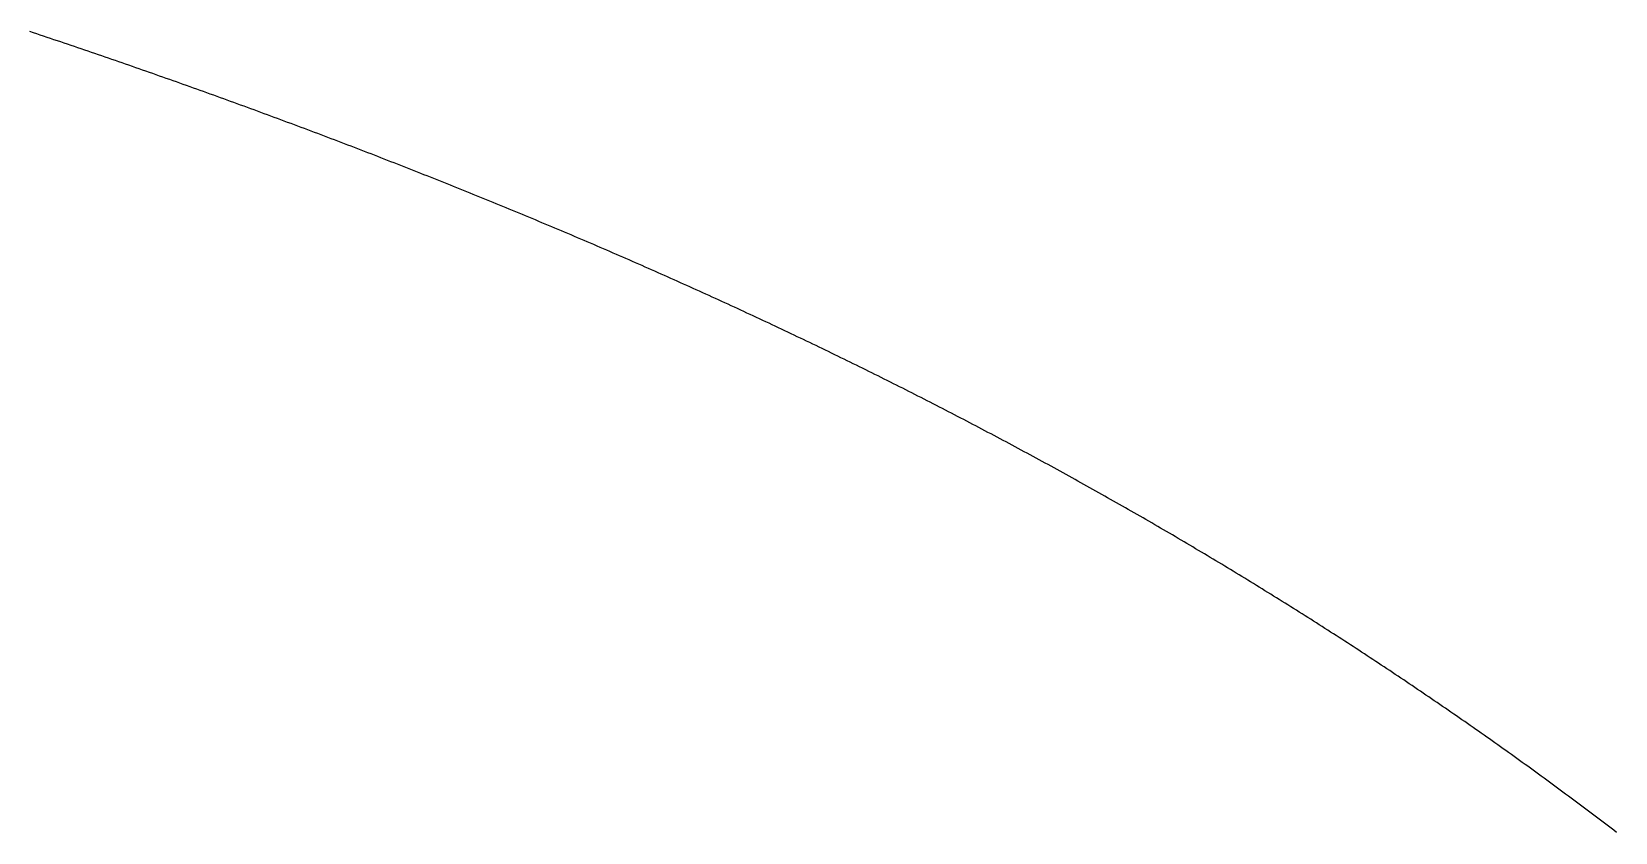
# Model space of a CAD drawing. Header units: millimetres. Extents: x 88 to 97873, y 32 to 55088.
# Drawn here: x 49169.656 to 49174.177, y 5240.835 to 5243.122 of the extents above; entities that cross this region are included whole.
import ezdxf

# ---------------------------------------------------------------- set-up
doc = ezdxf.new("R2010")
doc.units = ezdxf.units.MM
doc.header["$LTSCALE"] = 0.3

msp = doc.modelspace()

# ---------------------------------------------------------------- linework, layer by layer
for p, q in [((49169.6606, 5243.1192), (49169.6508, 5243.1225)), ((49169.6704, 5243.116), (49169.6606, 5243.1192)), ((49169.6801, 5243.1127), (49169.6704, 5243.116)), ((49169.6899, 5243.1094), (49169.6801, 5243.1127)), ((49169.6997, 5243.1061), (49169.6899, 5243.1094)), ((49169.7095, 5243.1028), (49169.6997, 5243.1061)), ((49169.7192, 5243.0996), (49169.7095, 5243.1028)), ((49169.729, 5243.0963), (49169.7192, 5243.0996)), ((49169.7388, 5243.093), (49169.729, 5243.0963)), ((49169.7485, 5243.0897), (49169.7388, 5243.093)), ((49169.7583, 5243.0864), (49169.7485, 5243.0897)), ((49169.768, 5243.0831), (49169.7583, 5243.0864)), ((49169.7778, 5243.0798), (49169.768, 5243.0831)), ((49169.7876, 5243.0764), (49169.7778, 5243.0798)), ((49169.7973, 5243.0731), (49169.7876, 5243.0764)), ((49169.8071, 5243.0698), (49169.7973, 5243.0731)), ((49169.8168, 5243.0665), (49169.8071, 5243.0698)), ((49169.8265, 5243.0631), (49169.8168, 5243.0665)), ((49169.8363, 5243.0598), (49169.8265, 5243.0631)), ((49169.846, 5243.0565), (49169.8363, 5243.0598)), ((49169.8557, 5243.0531), (49169.846, 5243.0565)), ((49169.8655, 5243.0498), (49169.8557, 5243.0531)), ((49169.8752, 5243.0464), (49169.8655, 5243.0498)), ((49169.8849, 5243.0431), (49169.8752, 5243.0464)), ((49169.8946, 5243.0397), (49169.8849, 5243.0431)), ((49169.9044, 5243.0364), (49169.8946, 5243.0397)), ((49169.9141, 5243.033), (49169.9044, 5243.0364)), ((49169.9238, 5243.0296), (49169.9141, 5243.033)), ((49169.9335, 5243.0263), (49169.9238, 5243.0296)), ((49169.9432, 5243.0229), (49169.9335, 5243.0263)), ((49169.9529, 5243.0195), (49169.9432, 5243.0229)), ((49169.9626, 5243.0161), (49169.9529, 5243.0195)), ((49169.9723, 5243.0127), (49169.9626, 5243.0161)), ((49169.982, 5243.0093), (49169.9723, 5243.0127)), ((49169.9917, 5243.006), (49169.982, 5243.0093)), ((49170.0014, 5243.0026), (49169.9917, 5243.006)), ((49170.0111, 5242.9992), (49170.0014, 5243.0026)), ((49170.0208, 5242.9957), (49170.0111, 5242.9992)), ((49170.0304, 5242.9923), (49170.0208, 5242.9957)), ((49170.0401, 5242.9889), (49170.0304, 5242.9923)), ((49170.0498, 5242.9855), (49170.0401, 5242.9889)), ((49170.0595, 5242.9821), (49170.0498, 5242.9855)), ((49170.0691, 5242.9787), (49170.0595, 5242.9821)), ((49170.0788, 5242.9752), (49170.0691, 5242.9787)), ((49170.0885, 5242.9718), (49170.0788, 5242.9752)), ((49170.0981, 5242.9683), (49170.0885, 5242.9718)), ((49170.1078, 5242.9649), (49170.0981, 5242.9683)), ((49170.1174, 5242.9615), (49170.1078, 5242.9649)), ((49170.1271, 5242.958), (49170.1174, 5242.9615)), ((49170.1367, 5242.9546), (49170.1271, 5242.958)), ((49170.1464, 5242.9511), (49170.1367, 5242.9546)), ((49170.156, 5242.9476), (49170.1464, 5242.9511)), ((49170.1657, 5242.9442), (49170.156, 5242.9476)), ((49170.1753, 5242.9407), (49170.1657, 5242.9442)), ((49170.1849, 5242.9372), (49170.1753, 5242.9407)), ((49170.1946, 5242.9338), (49170.1849, 5242.9372)), ((49170.2042, 5242.9303), (49170.1946, 5242.9338)), ((49170.2138, 5242.9268), (49170.2042, 5242.9303)), ((49170.2234, 5242.9233), (49170.2138, 5242.9268)), ((49170.2331, 5242.9198), (49170.2234, 5242.9233)), ((49170.2427, 5242.9163), (49170.2331, 5242.9198)), ((49170.2523, 5242.9128), (49170.2427, 5242.9163)), ((49170.2619, 5242.9093), (49170.2523, 5242.9128)), ((49170.2715, 5242.9058), (49170.2619, 5242.9093)), ((49170.2811, 5242.9023), (49170.2715, 5242.9058)), ((49170.2907, 5242.8988), (49170.2811, 5242.9023)), ((49170.3003, 5242.8952), (49170.2907, 5242.8988)), ((49170.3099, 5242.8917), (49170.3003, 5242.8952)), ((49170.3195, 5242.8882), (49170.3099, 5242.8917)), ((49170.329, 5242.8846), (49170.3195, 5242.8882)), ((49170.3386, 5242.8811), (49170.329, 5242.8846)), ((49170.3482, 5242.8776), (49170.3386, 5242.8811)), ((49170.3578, 5242.874), (49170.3482, 5242.8776)), ((49170.3674, 5242.8705), (49170.3578, 5242.874)), ((49170.3769, 5242.8669), (49170.3674, 5242.8705)), ((49170.3865, 5242.8634), (49170.3769, 5242.8669)), ((49170.3961, 5242.8598), (49170.3865, 5242.8634)), ((49170.4056, 5242.8562), (49170.3961, 5242.8598)), ((49170.4152, 5242.8527), (49170.4056, 5242.8562)), ((49170.4247, 5242.8491), (49170.4152, 5242.8527)), ((49170.4343, 5242.8455), (49170.4247, 5242.8491)), ((49170.4438, 5242.8419), (49170.4343, 5242.8455)), ((49170.4534, 5242.8383), (49170.4438, 5242.8419)), ((49170.4629, 5242.8347), (49170.4534, 5242.8383)), ((49170.4724, 5242.8311), (49170.4629, 5242.8347)), ((49170.482, 5242.8275), (49170.4724, 5242.8311)), ((49170.4915, 5242.8239), (49170.482, 5242.8275)), ((49170.501, 5242.8203), (49170.4915, 5242.8239)), ((49170.5105, 5242.8167), (49170.501, 5242.8203)), ((49170.5201, 5242.8131), (49170.5105, 5242.8167)), ((49170.5296, 5242.8095), (49170.5201, 5242.8131)), ((49170.5391, 5242.8059), (49170.5296, 5242.8095)), ((49170.5486, 5242.8022), (49170.5391, 5242.8059)), ((49170.5581, 5242.7986), (49170.5486, 5242.8022)), ((49170.5676, 5242.795), (49170.5581, 5242.7986)), ((49170.5771, 5242.7913), (49170.5676, 5242.795)), ((49170.5866, 5242.7877), (49170.5771, 5242.7913)), ((49170.5961, 5242.784), (49170.5866, 5242.7877)), ((49170.6056, 5242.7804), (49170.5961, 5242.784)), ((49170.6151, 5242.7767), (49170.6056, 5242.7804)), ((49170.6245, 5242.7731), (49170.6151, 5242.7767)), ((49170.634, 5242.7694), (49170.6245, 5242.7731)), ((49170.6435, 5242.7657), (49170.634, 5242.7694)), ((49170.653, 5242.762), (49170.6435, 5242.7657)), ((49170.6624, 5242.7584), (49170.653, 5242.762)), ((49170.6719, 5242.7547), (49170.6624, 5242.7584)), ((49170.6813, 5242.751), (49170.6719, 5242.7547)), ((49170.6908, 5242.7473), (49170.6813, 5242.751)), ((49170.7003, 5242.7436), (49170.6908, 5242.7473)), ((49170.7097, 5242.7399), (49170.7003, 5242.7436)), ((49170.7191, 5242.7362), (49170.7097, 5242.7399)), ((49170.7286, 5242.7325), (49170.7191, 5242.7362)), ((49170.738, 5242.7288), (49170.7286, 5242.7325)), ((49170.7475, 5242.7251), (49170.738, 5242.7288)), ((49170.7569, 5242.7214), (49170.7475, 5242.7251)), ((49170.7663, 5242.7176), (49170.7569, 5242.7214)), ((49170.7757, 5242.7139), (49170.7663, 5242.7176)), ((49170.7852, 5242.7102), (49170.7757, 5242.7139)), ((49170.7946, 5242.7064), (49170.7852, 5242.7102)), ((49170.804, 5242.7027), (49170.7946, 5242.7064)), ((49170.8134, 5242.6989), (49170.804, 5242.7027)), ((49170.8228, 5242.6952), (49170.8134, 5242.6989)), ((49170.8322, 5242.6914), (49170.8228, 5242.6952)), ((49170.8416, 5242.6877), (49170.8322, 5242.6914)), ((49170.851, 5242.6839), (49170.8416, 5242.6877)), ((49170.8604, 5242.6801), (49170.851, 5242.6839)), ((49170.8698, 5242.6764), (49170.8604, 5242.6801)), ((49170.8792, 5242.6726), (49170.8698, 5242.6764)), ((49170.8885, 5242.6688), (49170.8792, 5242.6726)), ((49170.8979, 5242.665), (49170.8885, 5242.6688)), ((49170.9073, 5242.6612), (49170.8979, 5242.665)), ((49170.9166, 5242.6574), (49170.9073, 5242.6612)), ((49170.926, 5242.6536), (49170.9166, 5242.6574)), ((49170.9354, 5242.6498), (49170.926, 5242.6536)), ((49170.9447, 5242.646), (49170.9354, 5242.6498)), ((49170.9541, 5242.6422), (49170.9447, 5242.646)), ((49170.9634, 5242.6384), (49170.9541, 5242.6422)), ((49170.9728, 5242.6346), (49170.9634, 5242.6384)), ((49170.9821, 5242.6308), (49170.9728, 5242.6346)), ((49170.9914, 5242.6269), (49170.9821, 5242.6308)), ((49171.0008, 5242.6231), (49170.9914, 5242.6269)), ((49171.0101, 5242.6193), (49171.0008, 5242.6231)), ((49171.0194, 5242.6154), (49171.0101, 5242.6193)), ((49171.0287, 5242.6116), (49171.0194, 5242.6154)), ((49171.0381, 5242.6077), (49171.0287, 5242.6116)), ((49171.0474, 5242.6039), (49171.0381, 5242.6077)), ((49171.0567, 5242.6), (49171.0474, 5242.6039)), ((49171.066, 5242.5961), (49171.0567, 5242.6)), ((49171.0753, 5242.5923), (49171.066, 5242.5961)), ((49171.0846, 5242.5884), (49171.0753, 5242.5923)), ((49171.0939, 5242.5845), (49171.0846, 5242.5884)), ((49171.1032, 5242.5806), (49171.0939, 5242.5845)), ((49171.1125, 5242.5768), (49171.1032, 5242.5806)), ((49171.1217, 5242.5729), (49171.1125, 5242.5768)), ((49171.131, 5242.569), (49171.1217, 5242.5729)), ((49171.1403, 5242.5651), (49171.131, 5242.569)), ((49171.1495, 5242.5612), (49171.1403, 5242.5651)), ((49171.1588, 5242.5573), (49171.1495, 5242.5612)), ((49171.1681, 5242.5534), (49171.1588, 5242.5573)), ((49171.1773, 5242.5494), (49171.1681, 5242.5534)), ((49171.1866, 5242.5455), (49171.1773, 5242.5494)), ((49171.1958, 5242.5416), (49171.1866, 5242.5455)), ((49171.2051, 5242.5377), (49171.1958, 5242.5416)), ((49171.2143, 5242.5337), (49171.2051, 5242.5377)), ((49171.2236, 5242.5298), (49171.2143, 5242.5337)), ((49171.2328, 5242.5258), (49171.2236, 5242.5298)), ((49171.242, 5242.5219), (49171.2328, 5242.5258)), ((49171.2512, 5242.5179), (49171.242, 5242.5219)), ((49171.2605, 5242.514), (49171.2512, 5242.5179)), ((49171.2697, 5242.51), (49171.2605, 5242.514)), ((49171.2789, 5242.5061), (49171.2697, 5242.51)), ((49171.2881, 5242.5021), (49171.2789, 5242.5061)), ((49171.2973, 5242.4981), (49171.2881, 5242.5021)), ((49171.3065, 5242.4941), (49171.2973, 5242.4981)), ((49171.3157, 5242.4901), (49171.3065, 5242.4941)), ((49171.3249, 5242.4862), (49171.3157, 5242.4901)), ((49171.3341, 5242.4822), (49171.3249, 5242.4862)), ((49171.3432, 5242.4782), (49171.3341, 5242.4822)), ((49171.3524, 5242.4742), (49171.3432, 5242.4782)), ((49171.3616, 5242.4702), (49171.3524, 5242.4742)), ((49171.3708, 5242.4661), (49171.3616, 5242.4702)), ((49171.3799, 5242.4621), (49171.3708, 5242.4661)), ((49171.3891, 5242.4581), (49171.3799, 5242.4621)), ((49171.3982, 5242.4541), (49171.3891, 5242.4581)), ((49171.4074, 5242.45), (49171.3982, 5242.4541)), ((49171.4165, 5242.446), (49171.4074, 5242.45)), ((49171.4257, 5242.442), (49171.4165, 5242.446)), ((49171.4348, 5242.4379), (49171.4257, 5242.442)), ((49171.444, 5242.4339), (49171.4348, 5242.4379)), ((49171.4531, 5242.4298), (49171.444, 5242.4339)), ((49171.4622, 5242.4258), (49171.4531, 5242.4298)), ((49171.4713, 5242.4217), (49171.4622, 5242.4258)), ((49171.4805, 5242.4176), (49171.4713, 5242.4217)), ((49171.4896, 5242.4136), (49171.4805, 5242.4176)), ((49171.4987, 5242.4095), (49171.4896, 5242.4136)), ((49171.5078, 5242.4054), (49171.4987, 5242.4095)), ((49171.5169, 5242.4013), (49171.5078, 5242.4054)), ((49171.526, 5242.3972), (49171.5169, 5242.4013)), ((49171.5351, 5242.3931), (49171.526, 5242.3972)), ((49171.5442, 5242.389), (49171.5351, 5242.3931)), ((49171.5532, 5242.3849), (49171.5442, 5242.389)), ((49171.5623, 5242.3808), (49171.5532, 5242.3849)), ((49171.5714, 5242.3767), (49171.5623, 5242.3808)), ((49171.5805, 5242.3726), (49171.5714, 5242.3767)), ((49171.5895, 5242.3685), (49171.5805, 5242.3726)), ((49171.5986, 5242.3644), (49171.5895, 5242.3685)), ((49171.6076, 5242.3602), (49171.5986, 5242.3644)), ((49171.6167, 5242.3561), (49171.6076, 5242.3602)), ((49171.6257, 5242.3519), (49171.6167, 5242.3561)), ((49171.6348, 5242.3478), (49171.6257, 5242.3519)), ((49171.6438, 5242.3436), (49171.6348, 5242.3478)), ((49171.6528, 5242.3395), (49171.6438, 5242.3436)), ((49171.6619, 5242.3353), (49171.6528, 5242.3395)), ((49171.6709, 5242.3312), (49171.6619, 5242.3353)), ((49171.6799, 5242.327), (49171.6709, 5242.3312)), ((49171.6889, 5242.3228), (49171.6799, 5242.327)), ((49171.6979, 5242.3186), (49171.6889, 5242.3228)), ((49171.7069, 5242.3145), (49171.6979, 5242.3186)), ((49171.7159, 5242.3103), (49171.7069, 5242.3145)), ((49171.7249, 5242.3061), (49171.7159, 5242.3103)), ((49171.7339, 5242.3019), (49171.7249, 5242.3061)), ((49171.7429, 5242.2977), (49171.7339, 5242.3019)), ((49171.7519, 5242.2935), (49171.7429, 5242.2977)), ((49171.7609, 5242.2893), (49171.7519, 5242.2935)), ((49171.7698, 5242.285), (49171.7609, 5242.2893)), ((49171.7788, 5242.2808), (49171.7698, 5242.285)), ((49171.7878, 5242.2766), (49171.7788, 5242.2808)), ((49171.7967, 5242.2724), (49171.7878, 5242.2766)), ((49171.8057, 5242.2681), (49171.7967, 5242.2724)), ((49171.8146, 5242.2639), (49171.8057, 5242.2681)), ((49171.8236, 5242.2596), (49171.8146, 5242.2639)), ((49171.8325, 5242.2554), (49171.8236, 5242.2596)), ((49171.8415, 5242.2511), (49171.8325, 5242.2554)), ((49171.8504, 5242.2469), (49171.8415, 5242.2511)), ((49171.8593, 5242.2426), (49171.8504, 5242.2469)), ((49171.8682, 5242.2383), (49171.8593, 5242.2426)), ((49171.8771, 5242.2341), (49171.8682, 5242.2383)), ((49171.8861, 5242.2298), (49171.8771, 5242.2341)), ((49171.895, 5242.2255), (49171.8861, 5242.2298)), ((49171.9039, 5242.2212), (49171.895, 5242.2255)), ((49171.9128, 5242.2169), (49171.9039, 5242.2212)), ((49171.9216, 5242.2126), (49171.9128, 5242.2169)), ((49171.9305, 5242.2083), (49171.9216, 5242.2126)), ((49171.9394, 5242.204), (49171.9305, 5242.2083)), ((49171.9483, 5242.1997), (49171.9394, 5242.204)), ((49171.9572, 5242.1954), (49171.9483, 5242.1997)), ((49171.966, 5242.1911), (49171.9572, 5242.1954)), ((49171.9749, 5242.1867), (49171.966, 5242.1911)), ((49171.9838, 5242.1824), (49171.9749, 5242.1867)), ((49171.9926, 5242.1781), (49171.9838, 5242.1824)), ((49172.0015, 5242.1737), (49171.9926, 5242.1781)), ((49172.0103, 5242.1694), (49172.0015, 5242.1737)), ((49172.0191, 5242.165), (49172.0103, 5242.1694)), ((49172.028, 5242.1607), (49172.0191, 5242.165)), ((49172.0368, 5242.1563), (49172.028, 5242.1607)), ((49172.0456, 5242.1519), (49172.0368, 5242.1563)), ((49172.0544, 5242.1476), (49172.0456, 5242.1519)), ((49172.0633, 5242.1432), (49172.0544, 5242.1476)), ((49172.0721, 5242.1388), (49172.0633, 5242.1432)), ((49172.0809, 5242.1344), (49172.0721, 5242.1388)), ((49172.0897, 5242.13), (49172.0809, 5242.1344)), ((49172.0985, 5242.1256), (49172.0897, 5242.13)), ((49172.1073, 5242.1212), (49172.0985, 5242.1256)), ((49172.116, 5242.1168), (49172.1073, 5242.1212)), ((49172.1248, 5242.1124), (49172.116, 5242.1168)), ((49172.1336, 5242.108), (49172.1248, 5242.1124)), ((49172.1424, 5242.1036), (49172.1336, 5242.108)), ((49172.1511, 5242.0992), (49172.1424, 5242.1036)), ((49172.1599, 5242.0947), (49172.1511, 5242.0992)), ((49172.1687, 5242.0903), (49172.1599, 5242.0947)), ((49172.1774, 5242.0859), (49172.1687, 5242.0903)), ((49172.1861, 5242.0814), (49172.1774, 5242.0859)), ((49172.1949, 5242.077), (49172.1861, 5242.0814)), ((49172.2036, 5242.0725), (49172.1949, 5242.077)), ((49172.2124, 5242.068), (49172.2036, 5242.0725)), ((49172.2211, 5242.0636), (49172.2124, 5242.068)), ((49172.2298, 5242.0591), (49172.2211, 5242.0636)), ((49172.2385, 5242.0546), (49172.2298, 5242.0591)), ((49172.2472, 5242.0502), (49172.2385, 5242.0546)), ((49172.256, 5242.0457), (49172.2472, 5242.0502)), ((49172.2647, 5242.0412), (49172.256, 5242.0457)), ((49172.2734, 5242.0367), (49172.2647, 5242.0412)), ((49172.282, 5242.0322), (49172.2734, 5242.0367)), ((49172.2907, 5242.0277), (49172.282, 5242.0322)), ((49172.2994, 5242.0232), (49172.2907, 5242.0277)), ((49172.3081, 5242.0186), (49172.2994, 5242.0232)), ((49172.3168, 5242.0141), (49172.3081, 5242.0186)), ((49172.3254, 5242.0096), (49172.3168, 5242.0141)), ((49172.3341, 5242.0051), (49172.3254, 5242.0096)), ((49172.3428, 5242.0005), (49172.3341, 5242.0051)), ((49172.3514, 5241.996), (49172.3428, 5242.0005)), ((49172.3601, 5241.9914), (49172.3514, 5241.996)), ((49172.3687, 5241.9869), (49172.3601, 5241.9914)), ((49172.3774, 5241.9823), (49172.3687, 5241.9869)), ((49172.386, 5241.9778), (49172.3774, 5241.9823)), ((49172.3946, 5241.9732), (49172.386, 5241.9778)), ((49172.4033, 5241.9686), (49172.3946, 5241.9732)), ((49172.4119, 5241.9641), (49172.4033, 5241.9686)), ((49172.4205, 5241.9595), (49172.4119, 5241.9641)), ((49172.4291, 5241.9549), (49172.4205, 5241.9595)), ((49172.4377, 5241.9503), (49172.4291, 5241.9549)), ((49172.4463, 5241.9457), (49172.4377, 5241.9503)), ((49172.4549, 5241.9411), (49172.4463, 5241.9457)), ((49172.4635, 5241.9365), (49172.4549, 5241.9411)), ((49172.4721, 5241.9319), (49172.4635, 5241.9365)), ((49172.4807, 5241.9273), (49172.4721, 5241.9319)), ((49172.4893, 5241.9226), (49172.4807, 5241.9273)), ((49172.4979, 5241.918), (49172.4893, 5241.9226)), ((49172.5064, 5241.9134), (49172.4979, 5241.918)), ((49172.515, 5241.9087), (49172.5064, 5241.9134)), ((49172.5235, 5241.9041), (49172.515, 5241.9087)), ((49172.5321, 5241.8994), (49172.5235, 5241.9041)), ((49172.5407, 5241.8948), (49172.5321, 5241.8994)), ((49172.5492, 5241.8901), (49172.5407, 5241.8948)), ((49172.5577, 5241.8855), (49172.5492, 5241.8901)), ((49172.5663, 5241.8808), (49172.5577, 5241.8855)), ((49172.5748, 5241.8761), (49172.5663, 5241.8808)), ((49172.5833, 5241.8714), (49172.5748, 5241.8761)), ((49172.5919, 5241.8667), (49172.5833, 5241.8714)), ((49172.6004, 5241.8621), (49172.5919, 5241.8667)), ((49172.6089, 5241.8574), (49172.6004, 5241.8621)), ((49172.6174, 5241.8527), (49172.6089, 5241.8574)), ((49172.6259, 5241.848), (49172.6174, 5241.8527)), ((49172.6344, 5241.8432), (49172.6259, 5241.848)), ((49172.6429, 5241.8385), (49172.6344, 5241.8432)), ((49172.6514, 5241.8338), (49172.6429, 5241.8385)), ((49172.6599, 5241.8291), (49172.6514, 5241.8338)), ((49172.6684, 5241.8243), (49172.6599, 5241.8291)), ((49172.6768, 5241.8196), (49172.6684, 5241.8243)), ((49172.6853, 5241.8149), (49172.6768, 5241.8196)), ((49172.6938, 5241.8101), (49172.6853, 5241.8149)), ((49172.7022, 5241.8054), (49172.6938, 5241.8101)), ((49172.7107, 5241.8006), (49172.7022, 5241.8054)), ((49172.7191, 5241.7958), (49172.7107, 5241.8006)), ((49172.7276, 5241.7911), (49172.7191, 5241.7958)), ((49172.736, 5241.7863), (49172.7276, 5241.7911)), ((49172.7445, 5241.7815), (49172.736, 5241.7863)), ((49172.7529, 5241.7767), (49172.7445, 5241.7815)), ((49172.7613, 5241.7719), (49172.7529, 5241.7767)), ((49172.7698, 5241.7671), (49172.7613, 5241.7719)), ((49172.7782, 5241.7623), (49172.7698, 5241.7671)), ((49172.7866, 5241.7575), (49172.7782, 5241.7623)), ((49172.795, 5241.7527), (49172.7866, 5241.7575)), ((49172.8034, 5241.7479), (49172.795, 5241.7527)), ((49172.8118, 5241.7431), (49172.8034, 5241.7479)), ((49172.8202, 5241.7382), (49172.8118, 5241.7431)), ((49172.8286, 5241.7334), (49172.8202, 5241.7382)), ((49172.837, 5241.7286), (49172.8286, 5241.7334)), ((49172.8454, 5241.7237), (49172.837, 5241.7286)), ((49172.8537, 5241.7189), (49172.8454, 5241.7237)), ((49172.8621, 5241.714), (49172.8537, 5241.7189)), ((49172.8705, 5241.7092), (49172.8621, 5241.714)), ((49172.8788, 5241.7043), (49172.8705, 5241.7092)), ((49172.8872, 5241.6994), (49172.8788, 5241.7043)), ((49172.8956, 5241.6945), (49172.8872, 5241.6994)), ((49172.9039, 5241.6897), (49172.8956, 5241.6945)), ((49172.9123, 5241.6848), (49172.9039, 5241.6897)), ((49172.9206, 5241.6799), (49172.9123, 5241.6848)), ((49172.9289, 5241.675), (49172.9206, 5241.6799)), ((49172.9373, 5241.6701), (49172.9289, 5241.675)), ((49172.9456, 5241.6652), (49172.9373, 5241.6701)), ((49172.9539, 5241.6602), (49172.9456, 5241.6652)), ((49172.9622, 5241.6553), (49172.9539, 5241.6602)), ((49172.9705, 5241.6504), (49172.9622, 5241.6553)), ((49172.9788, 5241.6455), (49172.9705, 5241.6504)), ((49172.9871, 5241.6405), (49172.9788, 5241.6455)), ((49172.9954, 5241.6356), (49172.9871, 5241.6405)), ((49173.0037, 5241.6306), (49172.9954, 5241.6356)), ((49173.012, 5241.6257), (49173.0037, 5241.6306)), ((49173.0203, 5241.6207), (49173.012, 5241.6257)), ((49173.0286, 5241.6158), (49173.0203, 5241.6207)), ((49173.0369, 5241.6108), (49173.0286, 5241.6158)), ((49173.0451, 5241.6058), (49173.0369, 5241.6108)), ((49173.0534, 5241.6008), (49173.0451, 5241.6058)), ((49173.0617, 5241.5958), (49173.0534, 5241.6008)), ((49173.0699, 5241.5909), (49173.0617, 5241.5958)), ((49173.0782, 5241.5859), (49173.0699, 5241.5909)), ((49173.0864, 5241.5809), (49173.0782, 5241.5859)), ((49173.0947, 5241.5758), (49173.0864, 5241.5809)), ((49173.1029, 5241.5708), (49173.0947, 5241.5758)), ((49173.1111, 5241.5658), (49173.1029, 5241.5708)), ((49173.1194, 5241.5608), (49173.1111, 5241.5658)), ((49173.1276, 5241.5558), (49173.1194, 5241.5608)), ((49173.1358, 5241.5507), (49173.1276, 5241.5558)), ((49173.144, 5241.5457), (49173.1358, 5241.5507)), ((49173.1522, 5241.5406), (49173.144, 5241.5457)), ((49173.1604, 5241.5356), (49173.1522, 5241.5406)), ((49173.1686, 5241.5305), (49173.1604, 5241.5356)), ((49173.1768, 5241.5255), (49173.1686, 5241.5305)), ((49173.185, 5241.5204), (49173.1768, 5241.5255)), ((49173.1932, 5241.5153), (49173.185, 5241.5204)), ((49173.2014, 5241.5102), (49173.1932, 5241.5153)), ((49173.2096, 5241.5051), (49173.2014, 5241.5102)), ((49173.2177, 5241.5), (49173.2096, 5241.5051)), ((49173.2259, 5241.4949), (49173.2177, 5241.5)), ((49173.2341, 5241.4898), (49173.2259, 5241.4949)), ((49173.2422, 5241.4847), (49173.2341, 5241.4898)), ((49173.2504, 5241.4796), (49173.2422, 5241.4847)), ((49173.2585, 5241.4745), (49173.2504, 5241.4796)), ((49173.2667, 5241.4694), (49173.2585, 5241.4745)), ((49173.2748, 5241.4642), (49173.2667, 5241.4694)), ((49173.283, 5241.4591), (49173.2748, 5241.4642)), ((49173.2911, 5241.454), (49173.283, 5241.4591)), ((49173.2992, 5241.4488), (49173.2911, 5241.454)), ((49173.3073, 5241.4437), (49173.2992, 5241.4488)), ((49173.3155, 5241.4385), (49173.3073, 5241.4437)), ((49173.3236, 5241.4333), (49173.3155, 5241.4385)), ((49173.3317, 5241.4282), (49173.3236, 5241.4333)), ((49173.3398, 5241.423), (49173.3317, 5241.4282)), ((49173.3479, 5241.4178), (49173.3398, 5241.423)), ((49173.356, 5241.4126), (49173.3479, 5241.4178)), ((49173.3641, 5241.4074), (49173.356, 5241.4126)), ((49173.3722, 5241.4022), (49173.3641, 5241.4074)), ((49173.3802, 5241.397), (49173.3722, 5241.4022)), ((49173.3883, 5241.3918), (49173.3802, 5241.397)), ((49173.3964, 5241.3866), (49173.3883, 5241.3918)), ((49173.4045, 5241.3814), (49173.3964, 5241.3866)), ((49173.4125, 5241.3761), (49173.4045, 5241.3814)), ((49173.4206, 5241.3709), (49173.4125, 5241.3761)), ((49173.4286, 5241.3657), (49173.4206, 5241.3709)), ((49173.4367, 5241.3604), (49173.4286, 5241.3657)), ((49173.4447, 5241.3552), (49173.4367, 5241.3604)), ((49173.4528, 5241.3499), (49173.4447, 5241.3552)), ((49173.4608, 5241.3446), (49173.4528, 5241.3499)), ((49173.4688, 5241.3394), (49173.4608, 5241.3446)), ((49173.4769, 5241.3341), (49173.4688, 5241.3394)), ((49173.4849, 5241.3288), (49173.4769, 5241.3341)), ((49173.4929, 5241.3235), (49173.4849, 5241.3288)), ((49173.5009, 5241.3182), (49173.4929, 5241.3235)), ((49173.5089, 5241.3129), (49173.5009, 5241.3182)), ((49173.5169, 5241.3076), (49173.5089, 5241.3129)), ((49173.5249, 5241.3023), (49173.5169, 5241.3076)), ((49173.5329, 5241.297), (49173.5249, 5241.3023)), ((49173.5409, 5241.2917), (49173.5329, 5241.297)), ((49173.5489, 5241.2864), (49173.5409, 5241.2917)), ((49173.5569, 5241.281), (49173.5489, 5241.2864)), ((49173.5649, 5241.2757), (49173.5569, 5241.281)), ((49173.5728, 5241.2704), (49173.5649, 5241.2757)), ((49173.5808, 5241.265), (49173.5728, 5241.2704)), ((49173.5888, 5241.2596), (49173.5808, 5241.265)), ((49173.5967, 5241.2543), (49173.5888, 5241.2596)), ((49173.6047, 5241.2489), (49173.5967, 5241.2543)), ((49173.6126, 5241.2435), (49173.6047, 5241.2489)), ((49173.6206, 5241.2382), (49173.6126, 5241.2435)), ((49173.6285, 5241.2328), (49173.6206, 5241.2382)), ((49173.6365, 5241.2274), (49173.6285, 5241.2328)), ((49173.6444, 5241.222), (49173.6365, 5241.2274)), ((49173.6523, 5241.2166), (49173.6444, 5241.222)), ((49173.6602, 5241.2112), (49173.6523, 5241.2166)), ((49173.6682, 5241.2058), (49173.6602, 5241.2112)), ((49173.6761, 5241.2003), (49173.6682, 5241.2058)), ((49173.684, 5241.1949), (49173.6761, 5241.2003)), ((49173.6919, 5241.1895), (49173.684, 5241.1949)), ((49173.6998, 5241.184), (49173.6919, 5241.1895)), ((49173.7077, 5241.1786), (49173.6998, 5241.184)), ((49173.7156, 5241.1731), (49173.7077, 5241.1786)), ((49173.7235, 5241.1677), (49173.7156, 5241.1731)), ((49173.7313, 5241.1622), (49173.7235, 5241.1677)), ((49173.7392, 5241.1568), (49173.7313, 5241.1622)), ((49173.7471, 5241.1513), (49173.7392, 5241.1568)), ((49173.755, 5241.1458), (49173.7471, 5241.1513)), ((49173.7628, 5241.1403), (49173.755, 5241.1458)), ((49173.7707, 5241.1348), (49173.7628, 5241.1403)), ((49173.7785, 5241.1293), (49173.7707, 5241.1348)), ((49173.7864, 5241.1238), (49173.7785, 5241.1293)), ((49173.7942, 5241.1183), (49173.7864, 5241.1238)), ((49173.8021, 5241.1128), (49173.7942, 5241.1183)), ((49173.8099, 5241.1073), (49173.8021, 5241.1128)), ((49173.8177, 5241.1018), (49173.8099, 5241.1073)), ((49173.8256, 5241.0962), (49173.8177, 5241.1018)), ((49173.8334, 5241.0907), (49173.8256, 5241.0962)), ((49173.8412, 5241.0851), (49173.8334, 5241.0907)), ((49173.849, 5241.0796), (49173.8412, 5241.0851)), ((49173.8568, 5241.074), (49173.849, 5241.0796)), ((49173.8646, 5241.0685), (49173.8568, 5241.074)), ((49173.8724, 5241.0629), (49173.8646, 5241.0685)), ((49173.8802, 5241.0573), (49173.8724, 5241.0629)), ((49173.888, 5241.0517), (49173.8802, 5241.0573)), ((49173.8958, 5241.0461), (49173.888, 5241.0517)), ((49173.9036, 5241.0406), (49173.8958, 5241.0461)), ((49173.9114, 5241.035), (49173.9036, 5241.0406)), ((49173.9192, 5241.0293), (49173.9114, 5241.035)), ((49173.9269, 5241.0237), (49173.9192, 5241.0293)), ((49173.9347, 5241.0181), (49173.9269, 5241.0237)), ((49173.9425, 5241.0125), (49173.9347, 5241.0181)), ((49173.9502, 5241.0069), (49173.9425, 5241.0125)), ((49173.958, 5241.0012), (49173.9502, 5241.0069)), ((49173.9657, 5240.9956), (49173.958, 5241.0012)), ((49173.9735, 5240.9899), (49173.9657, 5240.9956)), ((49173.9812, 5240.9843), (49173.9735, 5240.9899)), ((49173.9889, 5240.9786), (49173.9812, 5240.9843)), ((49173.9967, 5240.973), (49173.9889, 5240.9786)), ((49174.0044, 5240.9673), (49173.9967, 5240.973)), ((49174.0121, 5240.9616), (49174.0044, 5240.9673)), ((49174.0198, 5240.9559), (49174.0121, 5240.9616)), ((49174.0275, 5240.9502), (49174.0198, 5240.9559)), ((49174.0352, 5240.9445), (49174.0275, 5240.9502)), ((49174.0429, 5240.9388), (49174.0352, 5240.9445)), ((49174.0506, 5240.9331), (49174.0429, 5240.9388)), ((49174.0583, 5240.9274), (49174.0506, 5240.9331)), ((49174.066, 5240.9217), (49174.0583, 5240.9274)), ((49174.0737, 5240.9159), (49174.066, 5240.9217)), ((49174.0814, 5240.9102), (49174.0737, 5240.9159)), ((49174.0891, 5240.9045), (49174.0814, 5240.9102)), ((49174.0967, 5240.8987), (49174.0891, 5240.9045)), ((49174.1044, 5240.893), (49174.0967, 5240.8987)), ((49174.1121, 5240.8872), (49174.1044, 5240.893)), ((49174.1197, 5240.8814), (49174.1121, 5240.8872)), ((49174.1274, 5240.8757), (49174.1197, 5240.8814)), ((49174.135, 5240.8699), (49174.1274, 5240.8757)), ((49174.1427, 5240.8641), (49174.135, 5240.8699)), ((49174.1503, 5240.8583), (49174.1427, 5240.8641)), ((49174.158, 5240.8525), (49174.1503, 5240.8583)), ((49174.1656, 5240.8467), (49174.158, 5240.8525)), ((49174.1732, 5240.8409), (49174.1656, 5240.8467)), ((49174.1808, 5240.8351), (49174.1732, 5240.8409))]:
    msp.add_line(p, q)

doc.saveas('drawing.dxf')
